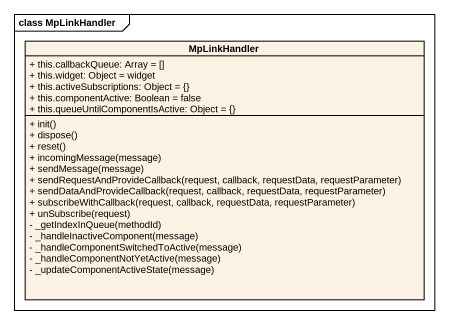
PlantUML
@startuml
mainframe class MpLinkHandler
hide circle
hide empty members
skinparam classAttributeIconSize 0
class MpLinkHandler {
  + this.callbackQueue: Array = []
  + this.widget: Object = widget
  + this.activeSubscriptions: Object = {}
  + this.componentActive: Boolean = false
  + this.queueUntilComponentIsActive: Object = {}
  + init()
  + dispose()
  + reset()
  + incomingMessage(message)
  + sendMessage(message)
  + sendRequestAndProvideCallback(request, callback, requestData, requestParameter)
  + sendDataAndProvideCallback(request, callback, requestData, requestParameter)
  + subscribeWithCallback(request, callback, requestData, requestParameter)
  + unSubscribe(request)
  - _getIndexInQueue(methodId)
  - _handleInactiveComponent(message)
  - _handleComponentSwitchedToActive(message)
  - _handleComponentNotYetActive(message)
  - _updateComponentActiveState(message)
}
@enduml
